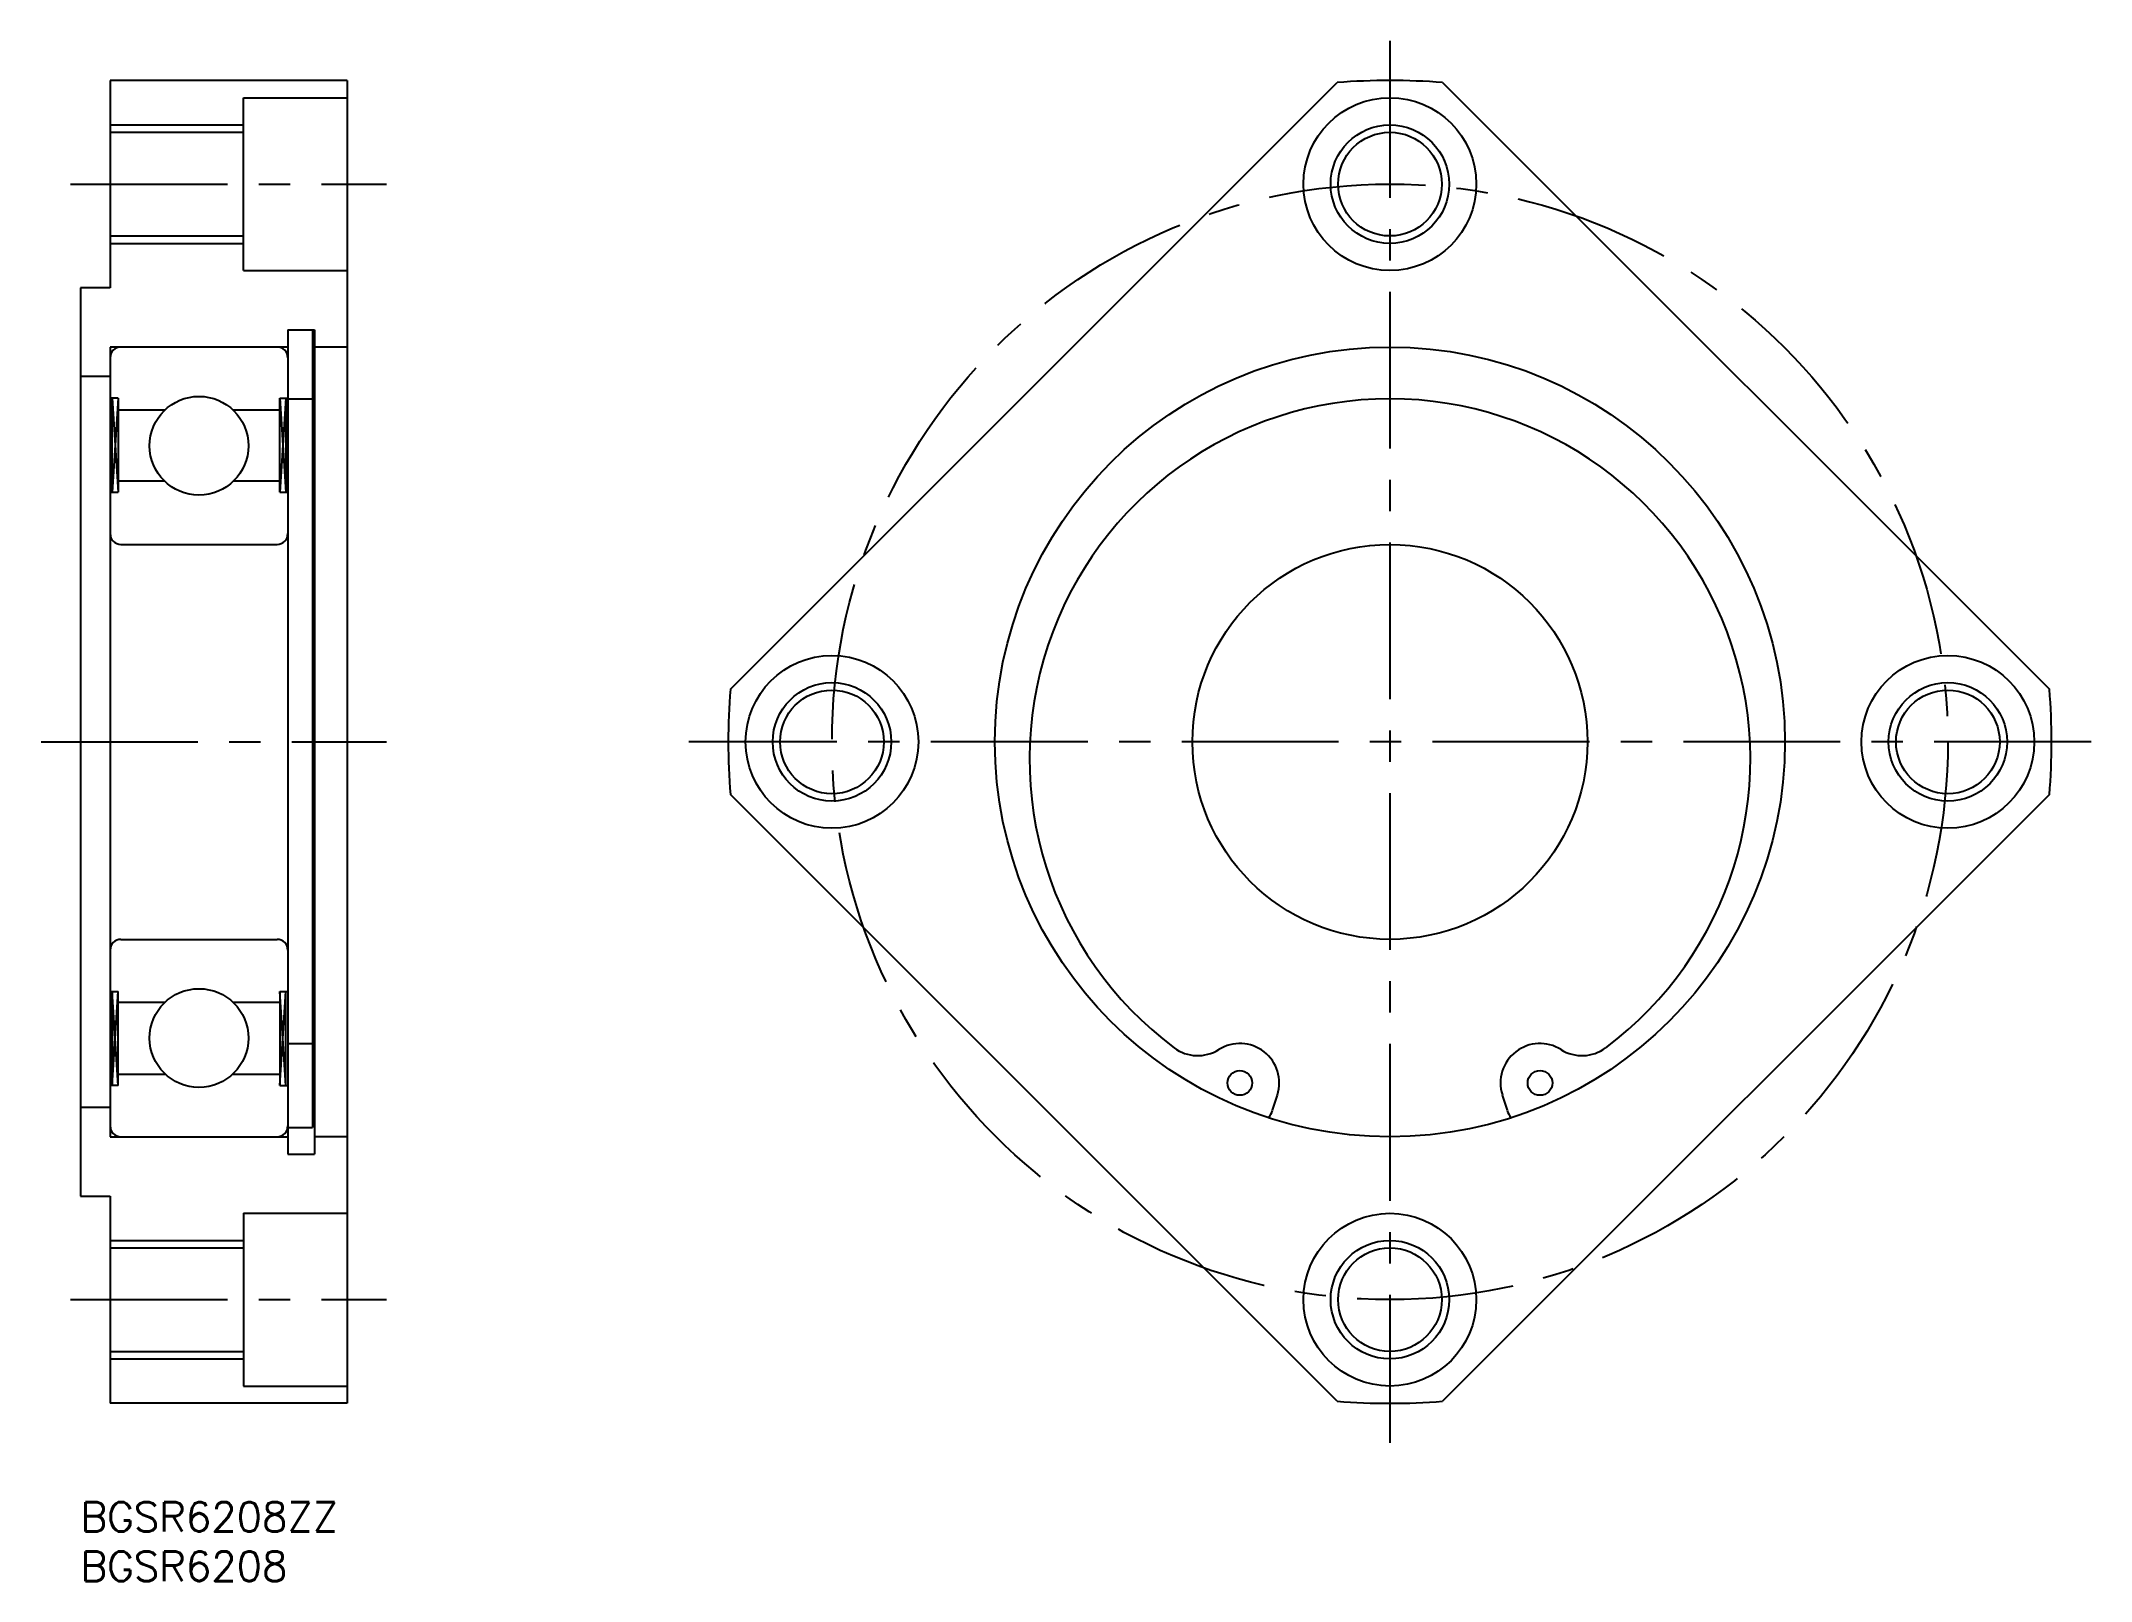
# Model space of a CAD drawing. Extents: x -4 to 204, y -8 to 148.
import ezdxf

# ---------------------------------------------------------------- set-up
doc = ezdxf.new("R2010")
doc.units = 0
doc.header["$LTSCALE"] = 0.5
doc.linetypes.add('CENTER', pattern=[50.8, 31.75, -6.35, 6.35, -6.35])
for name, color, linetype in [('MSM_CENTER', 1, 'CENTER'), ('MSM_CONTINUOUS', 7, 'CONTINUOUS'), ('MSM_NARROW', 5, 'CONTINUOUS'), ('MSM_PART_NUMBER', 7, 'CONTINUOUS')]:
    doc.layers.add(name, color=color, linetype=linetype)
doc.styles.get("Standard").update_dxf_attribs({"font": 'txt.shx', "height": 3, "bigfont": 'bigfont.shx'})

# ---------------------------------------------------------------- blocks, each defined once
blk = doc.blocks.new('*U4')
at = {"layer": 'MSM_PART_NUMBER'}
blk.add_text('BGSR6208ZZ', height=3, dxfattribs=at).set_placement((0, -3))
blk = doc.blocks.new('*U5')
at = {"layer": 'MSM_PART_NUMBER'}
blk.add_text('BGSR6208', height=3, dxfattribs=at).set_placement((0, -8))

msp = doc.modelspace()

# ---------------------------------------------------------------- linework, layer by layer
at = {"layer": 'MSM_CENTER'}
for p, q in [((132.6, 148), (132.6, 6)), ((-1, 133.5), (31, 133.5)), ((-4, 77), (31, 77)), ((203.6, 77), (61.6, 77)), ((-1, 20.5), (31, 20.5))]:
    msp.add_line(p, q, dxfattribs=at)
msp.add_circle((132.6, 77), 56.5, dxfattribs=at)
at = {"layer": 'MSM_CONTINUOUS'}
for p, q in [((27, 144), (3, 144)), ((3, 144), (3, 123)), ((27, 144), (27, 10)), ((65.81, 82.34), (127.26, 143.79)), ((137.93, 143.79), (199.38, 82.34)), ((16.5, 142.25), (27, 142.25)), ((16.5, 124.75), (16.5, 142.25)), ((3, 138.75), (16.5, 138.75)), ((3, 128.25), (16.5, 128.25)), ((16.5, 124.75), (27, 124.75)), ((3, 123), (0, 123)), ((0, 123), (0, 31)), ((21, 118.75), (21, 35.25)), ((21, 118.75), (23.7, 118.75)), ((23.5, 118.75, 0.75), (23.5, 37.93, 0.75)), ((23.7, 118.75), (23.7, 35.25)), ((21, 117), (3, 117)), ((3, 117), (3, 37)), ((27, 117), (23.7, 117)), ((3, 114), (0, 114)), ((3.83, 111.83), (3, 111.83)), ((3.21, 102.3), (3.21, 111.83)), ((3.21, 111.83), (3.83, 102.3)), ((3.83, 111.83), (3.21, 102.3)), ((3.83, 111.83), (3.83, 102.3)), ((3.83, 110.65), (8.58, 110.65)), ((15.42, 110.65), (20.17, 110.65)), ((20.17, 111.83), (21, 111.83)), ((20.17, 102.3), (20.17, 111.83)), ((20.17, 111.83), (20.79, 102.3)), ((20.79, 111.83), (20.17, 102.3)), ((20.79, 111.83), (20.79, 102.3)), ((21, 111.75), (23.5, 111.75)), ((3, 102.3), (3.83, 102.3)), ((8.53, 103.4), (3.83, 103.4)), ((20.17, 103.4), (15.47, 103.4)), ((20.17, 102.3), (21, 102.3)), ((4.1, 97), (19.9, 97)), ((127.26, 10.21), (65.81, 71.66)), ((199.38, 71.66), (137.93, 10.21)), ((4.1, 57), (19.9, 57)), ((3, 51.7), (3.83, 51.7)), ((3.21, 51.7), (3.21, 42.18)), ((3.21, 42.18), (3.83, 51.7)), ((3.83, 42.18), (3.21, 51.7)), ((3.83, 42.18), (3.83, 51.7)), ((8.53, 50.6), (3.83, 50.6)), ((20.17, 50.6), (15.47, 50.6)), ((20.17, 51.7), (20.17, 42.18)), ((20.17, 51.7), (21, 51.7)), ((20.17, 42.18), (20.79, 51.7)), ((20.79, 42.18), (20.17, 51.7)), ((20.79, 42.18), (20.79, 51.7)), ((21, 46.45), (23.5, 46.45)), ((3.83, 42.18), (3, 42.18)), ((3.83, 43.35), (8.58, 43.35)), ((15.42, 43.35), (20.17, 43.35)), ((20.17, 42.18), (21, 42.18)), ((0, 40), (3, 40)), ((120.71, 39.68), (121.21, 41.23)), ((143.98, 41.23), (144.48, 39.68)), ((21, 37.93), (23.5, 37.93)), ((3, 37), (21, 37)), ((27, 37), (23.7, 37)), ((21, 35.25), (23.7, 35.25)), ((0, 31), (3, 31)), ((3, 31), (3, 10)), ((16.5, 29.25), (27, 29.25)), ((16.5, 29.25), (16.5, 11.75)), ((3, 25.75), (16.5, 25.75)), ((3, 15.25), (16.5, 15.25)), ((16.5, 11.75), (27, 11.75)), ((27, 10), (3, 10))]:
    msp.add_line(p, q, dxfattribs=at)
for centre, radius in [((132.6, 133.5), 8.75), ((132.6, 133.5), 5.25), ((132.6, 77), 40), ((12, 107), 5), ((132.6, 77), 20), ((76.1, 77), 8.75), ((189.1, 77), 8.75), ((76.1, 77), 5.25), ((189.1, 77), 5.25), ((12, 47), 5), ((117.4, 42.45), 1.25), ((147.8, 42.45), 1.25), ((132.6, 20.5), 8.75), ((132.6, 20.5), 5.25)]:
    msp.add_circle(centre, radius, dxfattribs=at)
for centre, radius, start, end in [((132.6, 77), 67, 85.4304, 94.5696), ((4.1, 115.9), 1.1, 90, 180), ((19.9, 115.9), 1.1, 0, 90), ((132.6, 75.25), 36.5, 306.7766, 233.2234), ((4.1, 98.1), 1.1, 180, 270), ((19.9, 98.1), 1.1, 270, 0), ((132.6, 77), 67, 175.4304, 184.5696), ((132.6, 77), 67, 355.4304, 4.5696), ((4.1, 55.9), 1.1, 90, 180), ((19.9, 55.9), 1.1, 0, 90), ((113.14, 49.22), 4, 233.2234, 302.1546), ((117.4, 42.45), 4, 342.3386, 122.1546), ((147.8, 42.45), 4, 57.8454, 197.6614), ((152.05, 49.22), 4, 237.8454, 306.7766), ((118.33, 40.43), 2.5, 322.9618, 342.3386), ((146.86, 40.43), 2.5, 197.6614, 217.0382), ((4.1, 38.1), 1.1, 180, 270), ((19.9, 38.1), 1.1, 270, 0), ((132.6, 77), 67, 265.4304, 274.5696)]:
    msp.add_arc(centre, radius, start, end, dxfattribs=at)
at = {"layer": 'MSM_NARROW'}
for p, q in [((3, 139.5), (16.5, 139.5)), ((3, 127.5), (16.5, 127.5)), ((3, 26.5), (16.5, 26.5)), ((3, 14.5), (16.5, 14.5))]:
    msp.add_line(p, q, dxfattribs=at)
for centre in [(132.6, 133.5), (76.1, 77), (189.1, 77), (132.6, 20.5)]:
    msp.add_circle(centre, 6, dxfattribs=at)

# ---------------------------------------------------------------- block references
at = {"layer": 'MSM_CONTINUOUS'}
for name in ['*U4', '*U5']:
    msp.add_blockref(name, (0, 0), dxfattribs=at)

doc.saveas('drawing.dxf')
